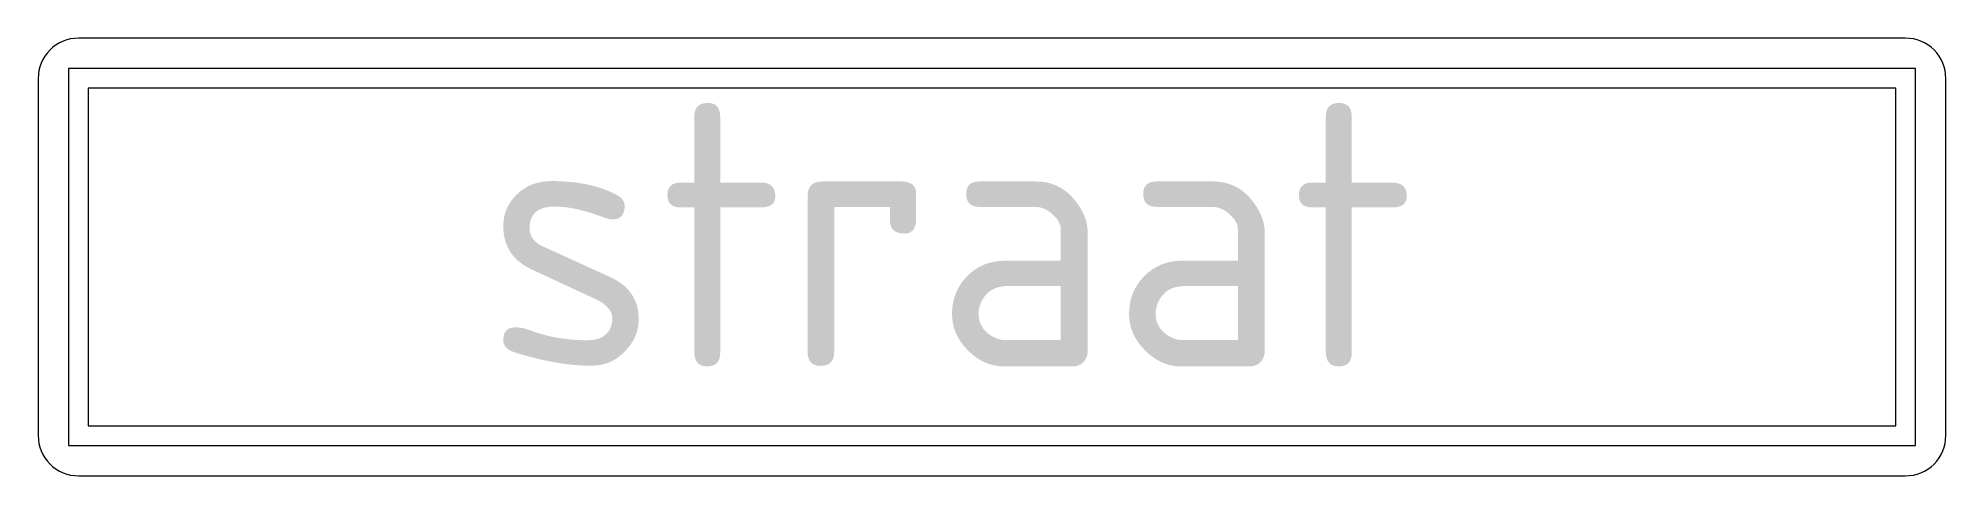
# Model space of a CAD drawing. Extents: x -6.2 to 6.8, y -1.5 to 1.5.
import ezdxf
from ezdxf.enums import TextEntityAlignment as Align

# ---------------------------------------------------------------- set-up
doc = ezdxf.new("R2010")
doc.units = 0
doc.styles.add('NLCS-ISO', font='NLCS-ISO.ttf')

msp = doc.modelspace()

# ---------------------------------------------------------------- linework, layer by layer
at = {"lineweight": 18}
msp.add_lwpolyline([(-5.963, -1.496), (6.53, -1.496, 0.414214), (6.806, -1.221), (6.806, 1.221, 0.414214), (6.53, 1.496), (-5.963, 1.496, 0.414214), (-6.239, 1.221), (-6.239, -1.221, 0.414214)], format="xyb", close=True, dxfattribs=at)
for points in [[(-6.032, -1.29), (6.599, -1.29), (6.599, 1.29), (-6.032, 1.29)], [(-5.897, -1.155), (6.464, -1.155), (6.464, 1.155), (-5.897, 1.155)]]:
    msp.add_lwpolyline(points, close=True, dxfattribs=at)

# ---------------------------------------------------------------- texts
at = {"lineweight": 18, "style": 'NLCS-ISO'}
msp.add_text('straat', height=1.8, dxfattribs=at).set_placement((0, 0.152), align=Align.MIDDLE_CENTER)

doc.saveas('drawing.dxf')
